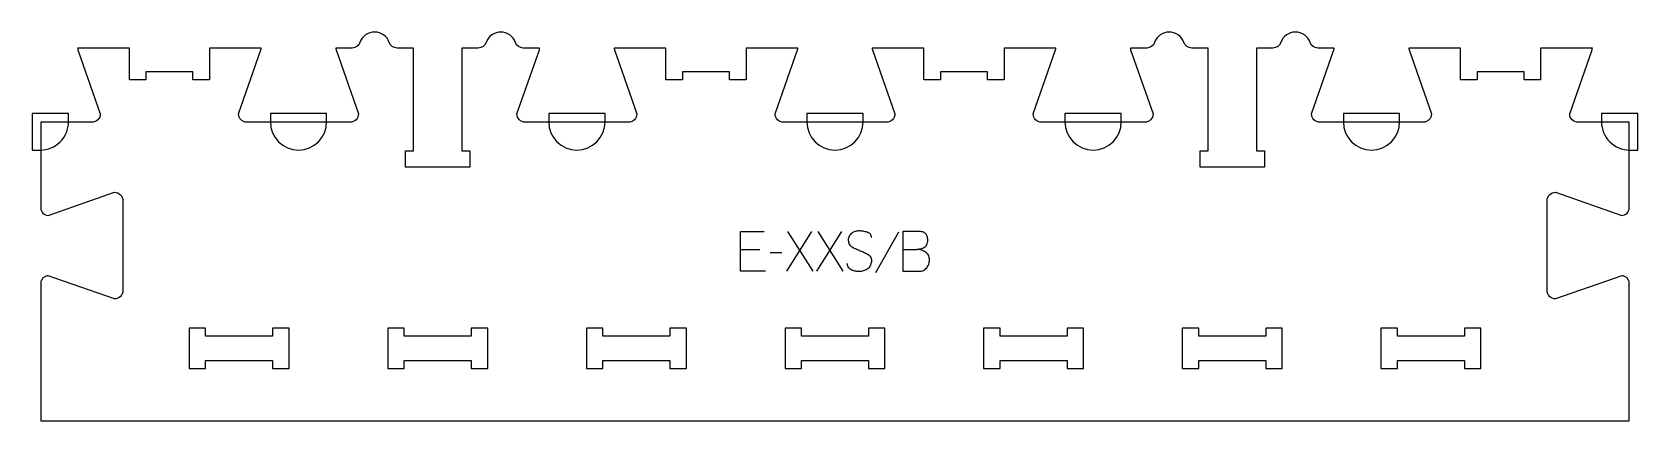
# Model space of a CAD drawing. Extents: x -6 to 1206, y 0 to 294.
import ezdxf

# ---------------------------------------------------------------- set-up
doc = ezdxf.new("R2010")
doc.units = 0
for name, color, linetype in [('1_ANYTOOL_1MMDEEP_LABELS_S', 2, 'CONTINUOUS'), ('3_ANYTOOL_CUTTHROUGH_INSID', 4, 'CONTINUOUS'), ('4_ANYTOOL_CUTTHROUGH_OUTSI', 5, 'CONTINUOUS'), ('5_ANYTOOL_HALF_MILL_9MM_IN', 3, 'CONTINUOUS')]:
    doc.layers.add(name, color=color, linetype=linetype)

msp = doc.modelspace()

# ---------------------------------------------------------------- linework, layer by layer
at = {"layer": '1_ANYTOOL_1MMDEEP_LABELS_S'}
for p, q in [((581.921687, 143.052512), (563.021687, 113.052512)), ((583.164544, 113.052512), (564.221687, 143.052512)), ((604.635972, 143.052512), (585.735972, 113.052512)), ((605.87883, 113.052512), (586.935972, 143.052512)), ((647.57883, 142.581083), (630.393115, 111.809654)), ((543.093115, 129.12394), (528.435972, 129.12394)), ((559.593115, 126.938226), (550.807401, 126.852512))]:
    msp.add_line(p, q, dxfattribs=at)
msp.add_lwpolyline([(547.37883, 113.052512), (528.435972, 113.052512), (528.435972, 143.052512), (546.264544, 143.052512)], dxfattribs=at)
for points in [[(627.264544, 138.466797, 0.071867), (627.07143, 139.803404, 0.100684), (626.444901, 140.984654, 0.047558), (625.970347, 141.461105, 0.038563), (625.420347, 141.849833, 0.037928), (624.72316, 142.197301, 0.026634), (623.985972, 142.452512, 0.028461), (620.962639, 143.138494, 0.041577), (617.87883, 143.395369, 0.036938), (616.37647, 143.284229, 0.041531), (614.910972, 142.940012, 0.041583), (613.533596, 142.362803, 0.038125), (612.264544, 141.57394, 0.057611), (611.194391, 140.582036, 0.065808), (610.400258, 139.36144, 0.06469), (609.922762, 137.901885, 0.046778), (609.77883, 136.366797, 0.052235), (609.941185, 134.816955, 0.075448), (610.485972, 133.366797, 0.076671), (611.402064, 132.193745, 0.061023), (612.607401, 131.309654, 0.021951), (615.636255, 129.782309, 0.018213), (618.77883, 128.502512, -0.02405), (621.880314, 127.197049, -0.02981), (624.821687, 125.566797, -0.068439), (625.962988, 124.600867, -0.079282), (626.771687, 123.34894, -0.076308), (627.196686, 121.770258, -0.047772), (627.221687, 120.12394, -0.046243), (626.928452, 118.442981, -0.06359), (626.27883, 116.872154, -0.064671), (625.306006, 115.587965, -0.057073), (624.050258, 114.57394, -0.067522), (621.08195, 113.21103, -0.070793), (617.857401, 112.709654, -0.064027), (614.718386, 113.072169, -0.070447), (611.793115, 114.252512, -0.054374), (610.634698, 115.102144, -0.074742), (609.735972, 116.213226, -0.075199), (609.212965, 117.519604, -0.057737), (609.050258, 118.92394)], [(651.007401, 129.381083), (661.550258, 129.509654, 0.046847), (664.49896, 129.986103, 0.060102), (667.271687, 131.07394, 0.086388), (668.378389, 131.944066, 0.076384), (669.152044, 133.125726, 0.070405), (669.649513, 134.813475, 0.036531), (669.77883, 136.581083, 0.031885), (669.687209, 138.016341, 0.051083), (669.360972, 139.412333, 0.053001), (668.852685, 140.498891, 0.064647), (668.107401, 141.434654, 0.064346), (667.13411, 142.160219, 0.050037), (666.018115, 142.648047, 0.048317), (664.573559, 142.96433, 0.029756), (663.093115, 143.052512), (651.007401, 143.052512)], [(651.007401, 143.052512), (651.007401, 113.052512), (660.693115, 113.052512), (663.221687, 112.966797, 0.048381), (664.90058, 113.070713, 0.066146), (666.505615, 113.550726, 0.067079), (667.869379, 114.399396, 0.057042), (668.985972, 115.559654, 0.037099), (669.880644, 116.930895, 0.042913), (670.544901, 118.425726, 0.043052), (670.936061, 119.981373, 0.040094), (671.064544, 121.581083, 0.045096), (670.902172, 123.377699, 0.070597), (670.335972, 125.079297, 0.073303), (669.409994, 126.408336, 0.067093), (668.150258, 127.431083, 0.063103), (664.975748, 128.856029, 0.053716), (661.550258, 129.509654)]]:
    msp.add_lwpolyline(points, format="xyb", dxfattribs=at)
at = {"layer": '3_ANYTOOL_CUTTHROUGH_INSID'}
for points in [[(175.000267, 64), (124.500267, 64), (124.500267, 70), (112.000267, 70), (112.000267, 39.5), (124.500267, 39.5), (124.500267, 45.5), (175.000267, 45.5), (175.000267, 39.5), (187.500267, 39.5), (187.500267, 70), (175.000267, 70)], [(299.750267, 45.5), (325.000267, 45.5), (325.000267, 39.5), (337.250267, 39.5), (337.500267, 39.5), (337.500267, 70), (325.000267, 70), (325.000267, 64), (274.500267, 64), (274.500267, 70), (262.000267, 70), (262.000267, 39.5), (274.250267, 39.5), (274.500267, 39.5), (274.500267, 45.5)], [(424.500267, 64), (424.500267, 70), (412.000267, 70), (412.000267, 39.5), (424.500267, 39.5), (424.500267, 45.5), (475.000267, 45.5), (475.000267, 39.5), (487.500267, 39.5), (487.500267, 70), (475.000267, 70), (475.000267, 64)], [(574.500268, 64), (574.500268, 70), (562.000268, 70), (562.000268, 39.5), (574.500268, 39.5), (574.500268, 45.5), (625.000268, 45.5), (625.000268, 39.5), (637.500268, 39.5), (637.500268, 70), (625.000268, 70), (625.000268, 64)], [(775.000268, 64), (724.500268, 64), (724.500268, 70), (712.000268, 70), (712.000268, 39.5), (724.500268, 39.5), (724.500268, 45.5), (775.000268, 45.5), (775.000268, 39.5), (787.500268, 39.5), (787.500268, 70), (775.000268, 70)], [(899.750267, 64), (874.500268, 64), (874.500268, 70), (862.000268, 70), (862.000268, 39.75), (862.000268, 39.5), (874.500268, 39.5), (874.500268, 45.5), (925.000267, 45.5), (925.000267, 39.5), (937.500267, 39.5), (937.500267, 70), (925.000267, 70), (925.000267, 64)], [(1024.500267, 64), (1024.500267, 70), (1012.000267, 70), (1012.000267, 39.5), (1024.500267, 39.5), (1024.500267, 45.5), (1075.000267, 45.5), (1075.000267, 39.5), (1087.500267, 39.5), (1087.500267, 70), (1075.000267, 70), (1075.000267, 64)]]:
    msp.add_lwpolyline(points, close=True, dxfattribs=at)
at = {"layer": '4_ANYTOOL_CUTTHROUGH_OUTSI'}
msp.add_lwpolyline([(364.34583, 281.5, -0.317837), (358.453274, 285.666667, 0.707107), (336.297261, 285.666667, -0.317837), (330.404705, 281.5), (318.000267, 281.5), (318.000267, 203.999996), (323.750267, 203.999996, -0.414214), (324.000267, 203.749996), (324.000267, 191.749996, -0.414214), (323.750267, 191.499996), (299.750267, 191.499996), (275.750267, 191.499996, -0.414214), (275.500267, 191.749996), (275.500267, 203.749996, -0.414214), (275.750267, 203.999996), (281.500267, 203.999996), (281.500267, 281.5), (269.09583, 281.5, -0.317837), (263.203274, 285.666667, 0.707107), (241.047261, 285.666667, -0.317837), (235.154705, 281.5), (222.755705, 281.5, 0.061784), (222.990699, 280.10513), (239.886232, 231.832588, -0.084368), (239.900267, 231.75, -0.414214), (233.650267, 225.5), (155.650267, 225.5, -0.414214), (149.400267, 231.75, -0.084368), (149.414303, 231.832588), (166.313416, 280.116195, 0.061178), (166.54483, 281.5), (127.450267, 281.5), (127.450267, 257.75, -0.414214), (127.200267, 257.5), (115.200267, 257.5, -0.414214), (114.950267, 257.75), (114.950267, 263.5), (79.450267, 263.5), (79.450267, 257.75, -0.414214), (79.200267, 257.5), (67.200267, 257.5, -0.414214), (66.950267, 257.75), (66.950267, 281.5), (27.855705, 281.5, 0.061784), (28.090699, 280.10513), (44.986232, 231.832588, -0.084368), (45.000267, 231.75, -0.414214), (38.750267, 225.5), (0.000267, 225.5), (0.000262, 160.775892, 0.409315), (5.707952, 155.081514), (55.667412, 172.567466, -0.084369), (55.75, 172.581501, -0.414214), (62, 166.331501), (62, 98.331501, -0.414214), (55.75, 92.081501, -0.084369), (55.667412, 92.095537), (5.707953, 109.581488, 0.412073), (0, 103.831642), (0.000267, 0), (1199.500268, 0), (1199.500535, 103.831642, 0.412073), (1193.792582, 109.581488), (1143.833123, 92.095537, -0.084369), (1143.750535, 92.081501, -0.414214), (1137.500535, 98.331501), (1137.500535, 166.331501, -0.414214), (1143.750535, 172.581501, -0.084369), (1143.833123, 172.567466), (1193.792582, 155.081514, 0.409315), (1199.500273, 160.775892), (1199.500267, 225.5), (1160.750267, 225.5, -0.414214), (1154.500267, 231.75, -0.084368), (1154.514303, 231.832588), (1171.413416, 280.116195, 0.061178), (1171.64483, 281.5), (1132.550267, 281.5), (1132.550267, 257.75, -0.414214), (1132.300267, 257.5), (1120.300267, 257.5, -0.414214), (1120.050267, 257.75), (1120.050267, 263.5), (1084.550267, 263.5), (1084.550267, 257.75, -0.414214), (1084.300267, 257.5), (1072.300267, 257.5, -0.414214), (1072.050267, 257.75), (1072.050267, 281.5), (1032.955705, 281.5, 0.061784), (1033.190699, 280.10513), (1050.086232, 231.832588, -0.084368), (1050.100267, 231.75, -0.414214), (1043.850267, 225.5), (965.850267, 225.5, -0.414214), (959.600267, 231.75, -0.084368), (959.614303, 231.832588), (976.513416, 280.116195, 0.061178), (976.74483, 281.5), (964.34583, 281.5, -0.317837), (958.453274, 285.666667, 0.707107), (936.297261, 285.666667, -0.317837), (930.404705, 281.5), (918.000267, 281.5), (918.000267, 203.999996), (923.750267, 203.999996, -0.414214), (924.000267, 203.749996), (924.000267, 191.749996, -0.414214), (923.750267, 191.499996), (899.750267, 191.499996), (875.750267, 191.499996, -0.414214), (875.500267, 191.749996), (875.500267, 203.749996, -0.414214), (875.750267, 203.999996), (881.500267, 203.999996), (881.500267, 281.5), (869.09583, 281.5, -0.317837), (863.203274, 285.666667, 0.707107), (841.047261, 285.666667, -0.317837), (835.154705, 281.5), (822.755705, 281.5, 0.061784), (822.990699, 280.10513), (839.886232, 231.832588, -0.084368), (839.900267, 231.75, -0.414214), (833.650267, 225.5), (755.650267, 225.5, -0.414214), (749.400267, 231.75, -0.084368), (749.414303, 231.832588), (766.313416, 280.116195, 0.061178), (766.54483, 281.5), (727.450267, 281.5), (727.450267, 257.75, -0.414214), (727.200267, 257.5), (715.200267, 257.5, -0.414214), (714.950267, 257.75), (714.950267, 263.5), (679.450267, 263.5), (679.450267, 257.75, -0.414214), (679.200267, 257.5), (667.200267, 257.5, -0.414214), (666.950267, 257.75), (666.950267, 281.5), (627.855705, 281.5, 0.061784), (628.090699, 280.10513), (644.986232, 231.832588, -0.084368), (645.000267, 231.75, -0.414214), (638.750267, 225.5), (560.750267, 225.5, -0.414214), (554.500267, 231.75, -0.084368), (554.514303, 231.832588), (571.413416, 280.116195, 0.061178), (571.64483, 281.5), (532.550267, 281.5), (532.550267, 257.75, -0.414214), (532.300267, 257.5), (520.300267, 257.5, -0.414214), (520.050267, 257.75), (520.050267, 263.5), (484.550267, 263.5), (484.550267, 257.75, -0.414214), (484.300267, 257.5), (472.300267, 257.5, -0.414214), (472.050267, 257.75), (472.050267, 281.5), (432.955705, 281.5, 0.061784), (433.190699, 280.10513), (450.086232, 231.832588, -0.084368), (450.100267, 231.75, -0.414214), (443.850267, 225.5), (365.850267, 225.5, -0.414214), (359.600267, 231.75, -0.084368), (359.614303, 231.832588), (376.513416, 280.116195, 0.061178), (376.74483, 281.5)], format="xyb", close=True, dxfattribs=at)
at = {"layer": '5_ANYTOOL_HALF_MILL_9MM_IN'}
for points in [[(-0.249733, 204.5, 0.414214), (21.000267, 225.75), (21.000267, 232), (-6.499733, 232), (-6.499733, 204.5)], [(173.400267, 226), (173.400267, 225.75, 1), (215.900267, 225.75), (215.900267, 232), (173.400267, 232)], [(383.600267, 225.75, 1), (426.100267, 225.75), (426.100267, 232), (383.600267, 232)], [(578.500267, 225.75, 1), (621.000267, 225.75), (621.000267, 232), (578.500267, 232)], [(773.400267, 226), (773.400267, 225.75, 1), (815.900267, 225.75), (815.900267, 232), (773.400267, 232)], [(983.600267, 225.75, 1), (1026.100267, 225.75), (1026.100267, 232), (983.600267, 232)], [(1178.500267, 226), (1178.500267, 225.75, 0.414214), (1199.750267, 204.5), (1206.000267, 204.5), (1206.000267, 232), (1178.500267, 232)]]:
    msp.add_lwpolyline(points, format="xyb", close=True, dxfattribs=at)

doc.saveas('drawing.dxf')
